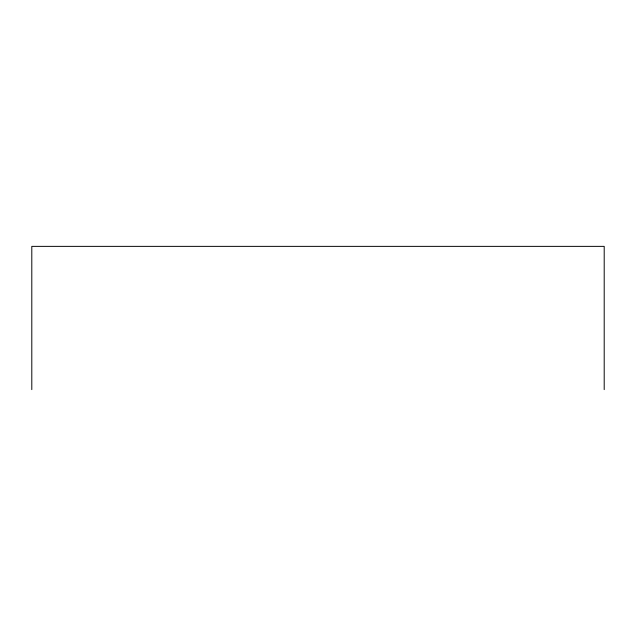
<?xml version="1.0" encoding="UTF-8"?>
<svg xmlns="http://www.w3.org/2000/svg" width="636" height="636" viewBox="0 0 636 636"><rect width="100%" height="100%" fill="white"/><g stroke="black" fill="none" stroke-linecap="round" stroke-linejoin="round"><path stroke-width="0.95" d="M604.2 389.63L604.2 246.37L31.8 246.37L31.8 389.63"/></g></svg>
